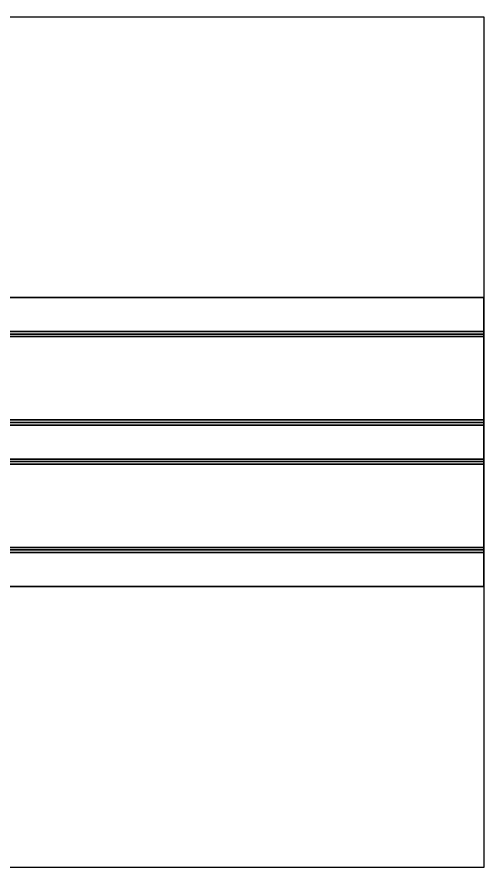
# Model space of a CAD drawing. Extents: x 0 to 100, y 0 to 50.
# Drawn here: x 72.5 to 100, y 0 to 50 of the extents above; entities that cross this region are included whole.
import ezdxf

# ---------------------------------------------------------------- set-up
doc = ezdxf.new("R2010")
doc.units = 0
doc.header["$MEASUREMENT"] = 0
doc.layers.add('DLXSCENE', color=7, linetype='Continuous')

# ---------------------------------------------------------------- blocks, each defined once
blk = doc.blocks.new('*U13')
for p, q in [((100.001, 50), (-0.001, 50)), ((100.001, 0), (100.001, 50)), ((0, 33.5), (100, 33.5)), ((100, 33.5), (0, 33.5)), ((100, 33.5), (100, 31.5)), ((100, 31.5), (100, 33.5)), ((100, 31.5), (0, 31.5)), ((0, 31.5), (100, 31.5)), ((100, 31.5), (100, 26)), ((100, 26), (100, 31.5)), ((0.01, 31.35), (99.99, 31.35)), ((99.99, 31.35), (0.01, 31.35)), ((99.99, 31.2), (0.01, 31.2)), ((0.01, 31.2), (99.99, 31.2)), ((99.99, 31.35), (99.99, 31.2)), ((99.99, 31.2), (99.99, 31.35)), ((100, 26), (0, 26)), ((0, 26), (100, 26)), ((0.01, 26.3), (99.99, 26.3)), ((99.99, 26.3), (0.01, 26.3)), ((99.99, 26.15), (0.01, 26.15)), ((0.01, 26.15), (99.99, 26.15)), ((99.99, 26.3), (99.99, 26.15)), ((99.99, 26.15), (99.99, 26.3)), ((100, 26), (100, 24)), ((100, 24), (100, 26)), ((100, 24), (0, 24)), ((0, 24), (100, 24)), ((100, 24), (100, 18.5)), ((100, 18.5), (100, 24)), ((0.01, 23.85), (99.99, 23.85)), ((99.99, 23.85), (0.01, 23.85)), ((99.99, 23.7), (0.01, 23.7)), ((0.01, 23.7), (99.99, 23.7)), ((99.99, 23.85), (99.99, 23.7)), ((99.99, 23.7), (99.99, 23.85)), ((100, 18.5), (0, 18.5)), ((0, 18.5), (100, 18.5)), ((0.01, 18.8), (99.99, 18.8)), ((99.99, 18.8), (0.01, 18.8)), ((99.99, 18.65), (0.01, 18.65)), ((0.01, 18.65), (99.99, 18.65)), ((99.99, 18.8), (99.99, 18.65)), ((99.99, 18.65), (99.99, 18.8)), ((100, 18.5), (100, 16.5)), ((100, 16.5), (100, 18.5)), ((100, 16.5), (0, 16.5)), ((0, 16.5), (100, 16.5)), ((-0.001, 0), (100.001, 0))]:
    blk.add_line(p, q)

msp = doc.modelspace()

# ---------------------------------------------------------------- block references
at = {"layer": 'DLXSCENE'}
msp.add_blockref('*U13', (0, 0), dxfattribs=at)

doc.saveas('drawing.dxf')
